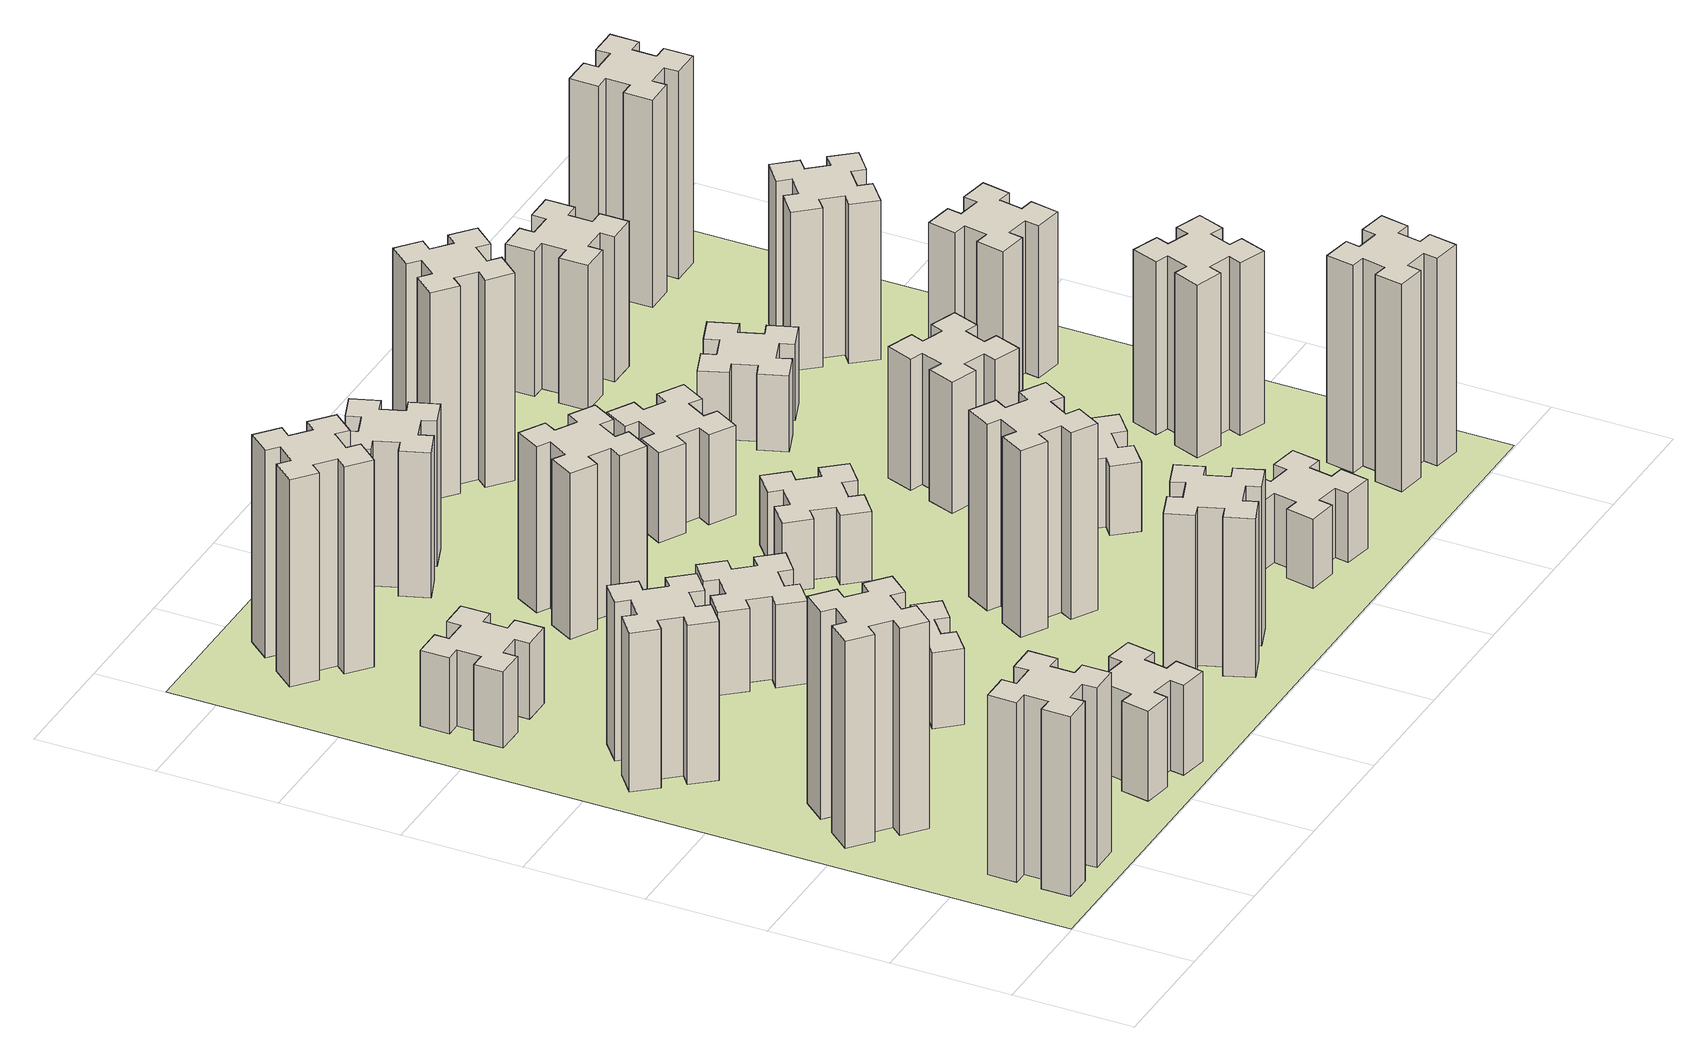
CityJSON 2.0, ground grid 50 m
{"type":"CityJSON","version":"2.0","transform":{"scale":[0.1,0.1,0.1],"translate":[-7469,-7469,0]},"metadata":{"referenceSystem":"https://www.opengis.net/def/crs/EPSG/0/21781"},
"CityObjects":{
"building1":{"type":"Building","attributes":{"class":"1000","function":"1000","usage":"1000","yearOfConstruction":2016,"roofType":"1000","measuredHeight":78,"storeysAboveGround":30,"storeysBelowGround":0},"geometry":[{"type":"Solid","lod":"1","boundaries":[[[[0,1,2,3,4,5,6,7,8,9,10,11,12,13,14,15,16,17,18,19]],[[17,16,20,21]],[[16,15,22,20]],[[15,14,23,22]],[[14,13,24,23]],[[13,12,25,24]],[[12,11,26,25]],[[11,10,27,26]],[[10,9,28,27]],[[9,8,29,28]],[[8,7,30,29]],[[7,6,31,30]],[[6,5,32,31]],[[5,4,33,32]],[[4,3,34,33]],[[3,2,35,34]],[[2,1,36,35]],[[1,0,37,36]],[[0,19,38,37]],[[19,18,39,38]],[[18,17,21,39]],[[24,25,26,27,28,29,30,31,32,33,34,35,36,37,38,39,21,20,22,23]]]]}]},
"building2":{"type":"Building","attributes":{"class":"1000","function":"1000","usage":"1000","yearOfConstruction":2016,"roofType":"1000","measuredHeight":90,"storeysAboveGround":30,"storeysBelowGround":0},"geometry":[{"type":"Solid","lod":"1","boundaries":[[[[40,41,42,43,44,45,46,47,48,49,50,51,52,53,54,55,56,57,58,59]],[[57,56,60,61]],[[56,55,62,60]],[[55,54,63,62]],[[54,53,64,63]],[[53,52,65,64]],[[52,51,66,65]],[[51,50,67,66]],[[50,49,68,67]],[[49,48,69,68]],[[48,47,70,69]],[[47,46,71,70]],[[46,45,72,71]],[[45,44,73,72]],[[44,43,74,73]],[[43,42,75,74]],[[42,41,76,75]],[[41,40,77,76]],[[40,59,78,77]],[[59,58,79,78]],[[58,57,61,79]],[[64,65,66,67,68,69,70,71,72,73,74,75,76,77,78,79,61,60,62,63]]]]}]},
"building3":{"type":"Building","attributes":{"class":"1000","function":"1000","usage":"1000","yearOfConstruction":2016,"roofType":"1000","measuredHeight":69,"storeysAboveGround":30,"storeysBelowGround":0},"geometry":[{"type":"Solid","lod":"1","boundaries":[[[[80,81,82,83,84,85,86,87,88,89,90,91,92,93,94,95,96,97,98,99]],[[97,96,100,101]],[[96,95,102,100]],[[95,94,103,102]],[[94,93,104,103]],[[93,92,105,104]],[[92,91,106,105]],[[91,90,107,106]],[[90,89,108,107]],[[89,88,109,108]],[[88,87,110,109]],[[87,86,111,110]],[[86,85,112,111]],[[85,84,113,112]],[[84,83,114,113]],[[83,82,115,114]],[[82,81,116,115]],[[81,80,117,116]],[[80,99,118,117]],[[99,98,119,118]],[[98,97,101,119]],[[104,105,106,107,108,109,110,111,112,113,114,115,116,117,118,119,101,100,102,103]]]]}]},
"building4":{"type":"Building","attributes":{"class":"1000","function":"1000","usage":"1000","yearOfConstruction":2016,"roofType":"1000","measuredHeight":33,"storeysAboveGround":30,"storeysBelowGround":0},"geometry":[{"type":"Solid","lod":"1","boundaries":[[[[120,121,122,123,124,125,126,127,128,129,130,131,132,133,134,135,136,137,138,139]],[[137,136,140,141]],[[136,135,142,140]],[[135,134,143,142]],[[134,133,144,143]],[[133,132,145,144]],[[132,131,146,145]],[[131,130,147,146]],[[130,129,148,147]],[[129,128,149,148]],[[128,127,150,149]],[[127,126,151,150]],[[126,125,152,151]],[[125,124,153,152]],[[124,123,154,153]],[[123,122,155,154]],[[122,121,156,155]],[[121,120,157,156]],[[120,139,158,157]],[[139,138,159,158]],[[138,137,141,159]],[[144,145,146,147,148,149,150,151,152,153,154,155,156,157,158,159,141,140,142,143]]]]}]},
"building5":{"type":"Building","attributes":{"class":"1000","function":"1000","usage":"1000","yearOfConstruction":2016,"roofType":"1000","measuredHeight":39,"storeysAboveGround":30,"storeysBelowGround":0},"geometry":[{"type":"Solid","lod":"1","boundaries":[[[[160,161,162,163,164,165,166,167,168,169,170,171,172,173,174,175,176,177,178,179]],[[177,176,180,181]],[[176,175,182,180]],[[175,174,183,182]],[[174,173,184,183]],[[173,172,185,184]],[[172,171,186,185]],[[171,170,187,186]],[[170,169,188,187]],[[169,168,189,188]],[[168,167,190,189]],[[167,166,191,190]],[[166,165,192,191]],[[165,164,193,192]],[[164,163,194,193]],[[163,162,195,194]],[[162,161,196,195]],[[161,160,197,196]],[[160,179,198,197]],[[179,178,199,198]],[[178,177,181,199]],[[184,185,186,187,188,189,190,191,192,193,194,195,196,197,198,199,181,180,182,183]]]]}]},
"building6":{"type":"Building","attributes":{"class":"1000","function":"1000","usage":"1000","yearOfConstruction":2016,"roofType":"1000","measuredHeight":90,"storeysAboveGround":30,"storeysBelowGround":0},"geometry":[{"type":"Solid","lod":"1","boundaries":[[[[200,201,202,203,204,205,206,207,208,209,210,211,212,213,214,215,216,217,218,219]],[[217,216,220,221]],[[216,215,222,220]],[[215,214,223,222]],[[214,213,224,223]],[[213,212,225,224]],[[212,211,226,225]],[[211,210,227,226]],[[210,209,228,227]],[[209,208,229,228]],[[208,207,230,229]],[[207,206,231,230]],[[206,205,232,231]],[[205,204,233,232]],[[204,203,234,233]],[[203,202,235,234]],[[202,201,236,235]],[[201,200,237,236]],[[200,219,238,237]],[[219,218,239,238]],[[218,217,221,239]],[[224,225,226,227,228,229,230,231,232,233,234,235,236,237,238,239,221,220,222,223]]]]}]},
"building7":{"type":"Building","attributes":{"class":"1000","function":"1000","usage":"1000","yearOfConstruction":2016,"roofType":"1000","measuredHeight":33,"storeysAboveGround":30,"storeysBelowGround":0},"geometry":[{"type":"Solid","lod":"1","boundaries":[[[[240,241,242,243,244,245,246,247,248,249,250,251,252,253,254,255,256,257,258,259]],[[257,256,260,261]],[[256,255,262,260]],[[255,254,263,262]],[[254,253,264,263]],[[253,252,265,264]],[[252,251,266,265]],[[251,250,267,266]],[[250,249,268,267]],[[249,248,269,268]],[[248,247,270,269]],[[247,246,271,270]],[[246,245,272,271]],[[245,244,273,272]],[[244,243,274,273]],[[243,242,275,274]],[[242,241,276,275]],[[241,240,277,276]],[[240,259,278,277]],[[259,258,279,278]],[[258,257,261,279]],[[264,265,266,267,268,269,270,271,272,273,274,275,276,277,278,279,261,260,262,263]]]]}]},
"building8":{"type":"Building","attributes":{"class":"1000","function":"1000","usage":"1000","yearOfConstruction":2016,"roofType":"1000","measuredHeight":36,"storeysAboveGround":30,"storeysBelowGround":0},"geometry":[{"type":"Solid","lod":"1","boundaries":[[[[280,281,282,283,284,285,286,287,288,289,290,291,292,293,294,295,296,297,298,299]],[[297,296,300,301]],[[296,295,302,300]],[[295,294,303,302]],[[294,293,304,303]],[[293,292,305,304]],[[292,291,306,305]],[[291,290,307,306]],[[290,289,308,307]],[[289,288,309,308]],[[288,287,310,309]],[[287,286,311,310]],[[286,285,312,311]],[[285,284,313,312]],[[284,283,314,313]],[[283,282,315,314]],[[282,281,316,315]],[[281,280,317,316]],[[280,299,318,317]],[[299,298,319,318]],[[298,297,301,319]],[[304,305,306,307,308,309,310,311,312,313,314,315,316,317,318,319,301,300,302,303]]]]}]},
"building9":{"type":"Building","attributes":{"class":"1000","function":"1000","usage":"1000","yearOfConstruction":2016,"roofType":"1000","measuredHeight":72,"storeysAboveGround":30,"storeysBelowGround":0},"geometry":[{"type":"Solid","lod":"1","boundaries":[[[[320,321,322,323,324,325,326,327,328,329,330,331,332,333,334,335,336,337,338,339]],[[337,336,340,341]],[[336,335,342,340]],[[335,334,343,342]],[[334,333,344,343]],[[333,332,345,344]],[[332,331,346,345]],[[331,330,347,346]],[[330,329,348,347]],[[329,328,349,348]],[[328,327,350,349]],[[327,326,351,350]],[[326,325,352,351]],[[325,324,353,352]],[[324,323,354,353]],[[323,322,355,354]],[[322,321,356,355]],[[321,320,357,356]],[[320,339,358,357]],[[339,338,359,358]],[[338,337,341,359]],[[344,345,346,347,348,349,350,351,352,353,354,355,356,357,358,359,341,340,342,343]]]]}]},
"building10":{"type":"Building","attributes":{"class":"1000","function":"1000","usage":"1000","yearOfConstruction":2016,"roofType":"1000","measuredHeight":69,"storeysAboveGround":30,"storeysBelowGround":0},"geometry":[{"type":"Solid","lod":"1","boundaries":[[[[360,361,362,363,364,365,366,367,368,369,370,371,372,373,374,375,376,377,378,379]],[[377,376,380,381]],[[376,375,382,380]],[[375,374,383,382]],[[374,373,384,383]],[[373,372,385,384]],[[372,371,386,385]],[[371,370,387,386]],[[370,369,388,387]],[[369,368,389,388]],[[368,367,390,389]],[[367,366,391,390]],[[366,365,392,391]],[[365,364,393,392]],[[364,363,394,393]],[[363,362,395,394]],[[362,361,396,395]],[[361,360,397,396]],[[360,379,398,397]],[[379,378,399,398]],[[378,377,381,399]],[[384,385,386,387,388,389,390,391,392,393,394,395,396,397,398,399,381,380,382,383]]]]}]},
"building11":{"type":"Building","attributes":{"class":"1000","function":"1000","usage":"1000","yearOfConstruction":2016,"roofType":"1000","measuredHeight":63,"storeysAboveGround":30,"storeysBelowGround":0},"geometry":[{"type":"Solid","lod":"1","boundaries":[[[[400,401,402,403,404,405,406,407,408,409,410,411,412,413,414,415,416,417,418,419]],[[417,416,420,421]],[[416,415,422,420]],[[415,414,423,422]],[[414,413,424,423]],[[413,412,425,424]],[[412,411,426,425]],[[411,410,427,426]],[[410,409,428,427]],[[409,408,429,428]],[[408,407,430,429]],[[407,406,431,430]],[[406,405,432,431]],[[405,404,433,432]],[[404,403,434,433]],[[403,402,435,434]],[[402,401,436,435]],[[401,400,437,436]],[[400,419,438,437]],[[419,418,439,438]],[[418,417,421,439]],[[424,425,426,427,428,429,430,431,432,433,434,435,436,437,438,439,421,420,422,423]]]]}]},
"building12":{"type":"Building","attributes":{"class":"1000","function":"1000","usage":"1000","yearOfConstruction":2016,"roofType":"1000","measuredHeight":81,"storeysAboveGround":30,"storeysBelowGround":0},"geometry":[{"type":"Solid","lod":"1","boundaries":[[[[440,441,442,443,444,445,446,447,448,449,450,451,452,453,454,455,456,457,458,459]],[[457,456,460,461]],[[456,455,462,460]],[[455,454,463,462]],[[454,453,464,463]],[[453,452,465,464]],[[452,451,466,465]],[[451,450,467,466]],[[450,449,468,467]],[[449,448,469,468]],[[448,447,470,469]],[[447,446,471,470]],[[446,445,472,471]],[[445,444,473,472]],[[444,443,474,473]],[[443,442,475,474]],[[442,441,476,475]],[[441,440,477,476]],[[440,459,478,477]],[[459,458,479,478]],[[458,457,461,479]],[[464,465,466,467,468,469,470,471,472,473,474,475,476,477,478,479,461,460,462,463]]]]}]},
"building13":{"type":"Building","attributes":{"class":"1000","function":"1000","usage":"1000","yearOfConstruction":2016,"roofType":"1000","measuredHeight":30,"storeysAboveGround":30,"storeysBelowGround":0},"geometry":[{"type":"Solid","lod":"1","boundaries":[[[[480,481,482,483,484,485,486,487,488,489,490,491,492,493,494,495,496,497,498,499]],[[497,496,500,501]],[[496,495,502,500]],[[495,494,503,502]],[[494,493,504,503]],[[493,492,505,504]],[[492,491,506,505]],[[491,490,507,506]],[[490,489,508,507]],[[489,488,509,508]],[[488,487,510,509]],[[487,486,511,510]],[[486,485,512,511]],[[485,484,513,512]],[[484,483,514,513]],[[483,482,515,514]],[[482,481,516,515]],[[481,480,517,516]],[[480,499,518,517]],[[499,498,519,518]],[[498,497,501,519]],[[504,505,506,507,508,509,510,511,512,513,514,515,516,517,518,519,501,500,502,503]]]]}]},
"building14":{"type":"Building","attributes":{"class":"1000","function":"1000","usage":"1000","yearOfConstruction":2016,"roofType":"1000","measuredHeight":39,"storeysAboveGround":30,"storeysBelowGround":0},"geometry":[{"type":"Solid","lod":"1","boundaries":[[[[520,521,522,523,524,525,526,527,528,529,530,531,532,533,534,535,536,537,538,539]],[[537,536,540,541]],[[536,535,542,540]],[[535,534,543,542]],[[534,533,544,543]],[[533,532,545,544]],[[532,531,546,545]],[[531,530,547,546]],[[530,529,548,547]],[[529,528,549,548]],[[528,527,550,549]],[[527,526,551,550]],[[526,525,552,551]],[[525,524,553,552]],[[524,523,554,553]],[[523,522,555,554]],[[522,521,556,555]],[[521,520,557,556]],[[520,539,558,557]],[[539,538,559,558]],[[538,537,541,559]],[[544,545,546,547,548,549,550,551,552,553,554,555,556,557,558,559,541,540,542,543]]]]}]},
"building15":{"type":"Building","attributes":{"class":"1000","function":"1000","usage":"1000","yearOfConstruction":2016,"roofType":"1000","measuredHeight":30,"storeysAboveGround":30,"storeysBelowGround":0},"geometry":[{"type":"Solid","lod":"1","boundaries":[[[[560,561,562,563,564,565,566,567,568,569,570,571,572,573,574,575,576,577,578,579]],[[577,576,580,581]],[[576,575,582,580]],[[575,574,583,582]],[[574,573,584,583]],[[573,572,585,584]],[[572,571,586,585]],[[571,570,587,586]],[[570,569,588,587]],[[569,568,589,588]],[[568,567,590,589]],[[567,566,591,590]],[[566,565,592,591]],[[565,564,593,592]],[[564,563,594,593]],[[563,562,595,594]],[[562,561,596,595]],[[561,560,597,596]],[[560,579,598,597]],[[579,578,599,598]],[[578,577,581,599]],[[584,585,586,587,588,589,590,591,592,593,594,595,596,597,598,599,581,580,582,583]]]]}]},
"building16":{"type":"Building","attributes":{"class":"1000","function":"1000","usage":"1000","yearOfConstruction":2016,"roofType":"1000","measuredHeight":90,"storeysAboveGround":30,"storeysBelowGround":0},"geometry":[{"type":"Solid","lod":"1","boundaries":[[[[600,601,602,603,604,605,606,607,608,609,610,611,612,613,614,615,616,617,618,619]],[[617,616,620,621]],[[616,615,622,620]],[[615,614,623,622]],[[614,613,624,623]],[[613,612,625,624]],[[612,611,626,625]],[[611,610,627,626]],[[610,609,628,627]],[[609,608,629,628]],[[608,607,630,629]],[[607,606,631,630]],[[606,605,632,631]],[[605,604,633,632]],[[604,603,634,633]],[[603,602,635,634]],[[602,601,636,635]],[[601,600,637,636]],[[600,619,638,637]],[[619,618,639,638]],[[618,617,621,639]],[[624,625,626,627,628,629,630,631,632,633,634,635,636,637,638,639,621,620,622,623]]]]}]},
"building17":{"type":"Building","attributes":{"class":"1000","function":"1000","usage":"1000","yearOfConstruction":2016,"roofType":"1000","measuredHeight":30,"storeysAboveGround":30,"storeysBelowGround":0},"geometry":[{"type":"Solid","lod":"1","boundaries":[[[[640,641,642,643,644,645,646,647,648,649,650,651,652,653,654,655,656,657,658,659]],[[657,656,660,661]],[[656,655,662,660]],[[655,654,663,662]],[[654,653,664,663]],[[653,652,665,664]],[[652,651,666,665]],[[651,650,667,666]],[[650,649,668,667]],[[649,648,669,668]],[[648,647,670,669]],[[647,646,671,670]],[[646,645,672,671]],[[645,644,673,672]],[[644,643,674,673]],[[643,642,675,674]],[[642,641,676,675]],[[641,640,677,676]],[[640,659,678,677]],[[659,658,679,678]],[[658,657,661,679]],[[664,665,666,667,668,669,670,671,672,673,674,675,676,677,678,679,661,660,662,663]]]]}]},
"building18":{"type":"Building","attributes":{"class":"1000","function":"1000","usage":"1000","yearOfConstruction":2016,"roofType":"1000","measuredHeight":57,"storeysAboveGround":30,"storeysBelowGround":0},"geometry":[{"type":"Solid","lod":"1","boundaries":[[[[680,681,682,683,684,685,686,687,688,689,690,691,692,693,694,695,696,697,698,699]],[[697,696,700,701]],[[696,695,702,700]],[[695,694,703,702]],[[694,693,704,703]],[[693,692,705,704]],[[692,691,706,705]],[[691,690,707,706]],[[690,689,708,707]],[[689,688,709,708]],[[688,687,710,709]],[[687,686,711,710]],[[686,685,712,711]],[[685,684,713,712]],[[684,683,714,713]],[[683,682,715,714]],[[682,681,716,715]],[[681,680,717,716]],[[680,699,718,717]],[[699,698,719,718]],[[698,697,701,719]],[[704,705,706,707,708,709,710,711,712,713,714,715,716,717,718,719,701,700,702,703]]]]}]},
"building19":{"type":"Building","attributes":{"class":"1000","function":"1000","usage":"1000","yearOfConstruction":2016,"roofType":"1000","measuredHeight":33,"storeysAboveGround":30,"storeysBelowGround":0},"geometry":[{"type":"Solid","lod":"1","boundaries":[[[[720,721,722,723,724,725,726,727,728,729,730,731,732,733,734,735,736,737,738,739]],[[737,736,740,741]],[[736,735,742,740]],[[735,734,743,742]],[[734,733,744,743]],[[733,732,745,744]],[[732,731,746,745]],[[731,730,747,746]],[[730,729,748,747]],[[729,728,749,748]],[[728,727,750,749]],[[727,726,751,750]],[[726,725,752,751]],[[725,724,753,752]],[[724,723,754,753]],[[723,722,755,754]],[[722,721,756,755]],[[721,720,757,756]],[[720,739,758,757]],[[739,738,759,758]],[[738,737,741,759]],[[744,745,746,747,748,749,750,751,752,753,754,755,756,757,758,759,741,740,742,743]]]]}]},
"building20":{"type":"Building","attributes":{"class":"1000","function":"1000","usage":"1000","yearOfConstruction":2016,"roofType":"1000","measuredHeight":90,"storeysAboveGround":30,"storeysBelowGround":0},"geometry":[{"type":"Solid","lod":"1","boundaries":[[[[760,761,762,763,764,765,766,767,768,769,770,771,772,773,774,775,776,777,778,779]],[[777,776,780,781]],[[776,775,782,780]],[[775,774,783,782]],[[774,773,784,783]],[[773,772,785,784]],[[772,771,786,785]],[[771,770,787,786]],[[770,769,788,787]],[[769,768,789,788]],[[768,767,790,789]],[[767,766,791,790]],[[766,765,792,791]],[[765,764,793,792]],[[764,763,794,793]],[[763,762,795,794]],[[762,761,796,795]],[[761,760,797,796]],[[760,779,798,797]],[[779,778,799,798]],[[778,777,781,799]],[[784,785,786,787,788,789,790,791,792,793,794,795,796,797,798,799,781,780,782,783]]]]}]},
"building21":{"type":"Building","attributes":{"class":"1000","function":"1000","usage":"1000","yearOfConstruction":2016,"roofType":"1000","measuredHeight":63,"storeysAboveGround":30,"storeysBelowGround":0},"geometry":[{"type":"Solid","lod":"1","boundaries":[[[[800,801,802,803,804,805,806,807,808,809,810,811,812,813,814,815,816,817,818,819]],[[817,816,820,821]],[[816,815,822,820]],[[815,814,823,822]],[[814,813,824,823]],[[813,812,825,824]],[[812,811,826,825]],[[811,810,827,826]],[[810,809,828,827]],[[809,808,829,828]],[[808,807,830,829]],[[807,806,831,830]],[[806,805,832,831]],[[805,804,833,832]],[[804,803,834,833]],[[803,802,835,834]],[[802,801,836,835]],[[801,800,837,836]],[[800,819,838,837]],[[819,818,839,838]],[[818,817,821,839]],[[824,825,826,827,828,829,830,831,832,833,834,835,836,837,838,839,821,820,822,823]]]]}]},
"building22":{"type":"Building","attributes":{"class":"1000","function":"1000","usage":"1000","yearOfConstruction":2016,"roofType":"1000","measuredHeight":75,"storeysAboveGround":30,"storeysBelowGround":0},"geometry":[{"type":"Solid","lod":"1","boundaries":[[[[840,841,842,843,844,845,846,847,848,849,850,851,852,853,854,855,856,857,858,859]],[[857,856,860,861]],[[856,855,862,860]],[[855,854,863,862]],[[854,853,864,863]],[[853,852,865,864]],[[852,851,866,865]],[[851,850,867,866]],[[850,849,868,867]],[[849,848,869,868]],[[848,847,870,869]],[[847,846,871,870]],[[846,845,872,871]],[[845,844,873,872]],[[844,843,874,873]],[[843,842,875,874]],[[842,841,876,875]],[[841,840,877,876]],[[840,859,878,877]],[[859,858,879,878]],[[858,857,861,879]],[[864,865,866,867,868,869,870,871,872,873,874,875,876,877,878,879,861,860,862,863]]]]}]},
"building23":{"type":"Building","attributes":{"class":"1000","function":"1000","usage":"1000","yearOfConstruction":2016,"roofType":"1000","measuredHeight":66,"storeysAboveGround":30,"storeysBelowGround":0},"geometry":[{"type":"Solid","lod":"1","boundaries":[[[[880,881,882,883,884,885,886,887,888,889,890,891,892,893,894,895,896,897,898,899]],[[897,896,900,901]],[[896,895,902,900]],[[895,894,903,902]],[[894,893,904,903]],[[893,892,905,904]],[[892,891,906,905]],[[891,890,907,906]],[[890,889,908,907]],[[889,888,909,908]],[[888,887,910,909]],[[887,886,911,910]],[[886,885,912,911]],[[885,884,913,912]],[[884,883,914,913]],[[883,882,915,914]],[[882,881,916,915]],[[881,880,917,916]],[[880,899,918,917]],[[899,898,919,918]],[[898,897,901,919]],[[904,905,906,907,908,909,910,911,912,913,914,915,916,917,918,919,901,900,902,903]]]]}]},
"building24":{"type":"Building","attributes":{"class":"1000","function":"1000","usage":"1000","yearOfConstruction":2016,"roofType":"1000","measuredHeight":69,"storeysAboveGround":30,"storeysBelowGround":0},"geometry":[{"type":"Solid","lod":"1","boundaries":[[[[920,921,922,923,924,925,926,927,928,929,930,931,932,933,934,935,936,937,938,939]],[[937,936,940,941]],[[936,935,942,940]],[[935,934,943,942]],[[934,933,944,943]],[[933,932,945,944]],[[932,931,946,945]],[[931,930,947,946]],[[930,929,948,947]],[[929,928,949,948]],[[928,927,950,949]],[[927,926,951,950]],[[926,925,952,951]],[[925,924,953,952]],[[924,923,954,953]],[[923,922,955,954]],[[922,921,956,955]],[[921,920,957,956]],[[920,939,958,957]],[[939,938,959,958]],[[938,937,941,959]],[[944,945,946,947,948,949,950,951,952,953,954,955,956,957,958,959,941,940,942,943]]]]}]},
"building25":{"type":"Building","attributes":{"class":"1000","function":"1000","usage":"1000","yearOfConstruction":2016,"roofType":"1000","measuredHeight":90,"storeysAboveGround":30,"storeysBelowGround":0},"geometry":[{"type":"Solid","lod":"1","boundaries":[[[[960,961,962,963,964,965,966,967,968,969,970,971,972,973,974,975,976,977,978,979]],[[977,976,980,981]],[[976,975,982,980]],[[975,974,983,982]],[[974,973,984,983]],[[973,972,985,984]],[[972,971,986,985]],[[971,970,987,986]],[[970,969,988,987]],[[969,968,989,988]],[[968,967,990,989]],[[967,966,991,990]],[[966,965,992,991]],[[965,964,993,992]],[[964,963,994,993]],[[963,962,995,994]],[[962,961,996,995]],[[961,960,997,996]],[[960,979,998,997]],[[979,978,999,998]],[[978,977,981,999]],[[984,985,986,987,988,989,990,991,992,993,994,995,996,997,998,999,981,980,982,983]]]]}]},
"landuse1":{"type":"LandUse","attributes":{"name":"plot1","function":"1010"},"geometry":[{"type":"MultiSurface","lod":"1","boundaries":[[[1000,1001,1002,1003]]]}]}
},
"vertices":[
[265,325,0],[265,225,0],[205,225,0],[205,105,0],[325,105,0],[325,165,0],[425,165,0],[425,105,0],[545,105,0],[545,225,0],[485,225,0],[485,325,0],[545,325,0],[545,445,0],[425,445,0],[425,385,0],[325,385,0],[325,445,0],[205,445,0],[205,325,0],[325,385,780],[325,445,780],[425,385,780],[425,445,780],[545,445,780],[545,325,780],[485,325,780],[485,225,780],[545,225,780],[545,105,780],[425,105,780],[425,165,780],[325,165,780],[325,105,780],[205,105,780],[205,225,780],[265,225,780],[265,325,780],[205,325,780],[205,445,780],
[484,1067,0],[408,1132,0],[446,1178,0],[354,1255,0],[277,1163,0],[323,1124,0],[259,1048,0],[213,1086,0],[136,994,0],[228,917,0],[266,963,0],[343,899,0],[304,853,0],[396,776,0],[473,868,0],[427,906,0],[492,983,0],[538,944,0],[615,1036,0],[523,1113,0],[492,983,900],[538,944,900],[427,906,900],[473,868,900],[396,776,900],[304,853,900],[343,899,900],[266,963,900],[228,917,900],[136,994,900],[213,1086,900],[259,1048,900],[323,1124,900],[277,1163,900],[354,1255,900],[446,1178,900],[408,1132,900],[484,1067,900],[523,1113,900],[615,1036,900],
[492,1888,0],[427,1964,0],[473,2003,0],[396,2095,0],[304,2018,0],[343,1972,0],[266,1907,0],[228,1953,0],[136,1876,0],[213,1784,0],[259,1823,0],[323,1746,0],[277,1708,0],[354,1616,0],[446,1693,0],[408,1739,0],[484,1803,0],[523,1757,0],[615,1834,0],[538,1926,0],[484,1803,690],[523,1757,690],[408,1739,690],[446,1693,690],[354,1616,690],[277,1708,690],[323,1746,690],[259,1823,690],[213,1784,690],[136,1876,690],[228,1953,690],[266,1907,690],[343,1972,690],[304,2018,690],[396,2095,690],[473,2003,690],[427,1964,690],[492,1888,690],[538,1926,690],[615,1834,690],
[485,2545,0],[485,2645,0],[545,2645,0],[545,2765,0],[425,2765,0],[425,2705,0],[325,2705,0],[325,2765,0],[205,2765,0],[205,2645,0],[265,2645,0],[265,2545,0],[205,2545,0],[205,2425,0],[325,2425,0],[325,2485,0],[425,2485,0],[425,2425,0],[545,2425,0],[545,2545,0],[425,2485,330],[425,2425,330],[325,2485,330],[325,2425,330],[205,2425,330],[205,2545,330],[265,2545,330],[265,2645,330],[205,2645,330],[205,2765,330],[325,2765,330],[325,2705,330],[425,2705,330],[425,2765,330],[545,2765,330],[545,2645,330],[485,2645,330],[485,2545,330],[545,2545,330],[545,2425,330],
[1016,344,0],[998,245,0],[939,256,0],[918,137,0],[1037,117,0],[1047,176,0],[1145,158,0],[1135,99,0],[1253,78,0],[1274,197,0],[1215,207,0],[1232,305,0],[1291,295,0],[1312,413,0],[1194,434,0],[1184,375,0],[1085,392,0],[1096,451,0],[977,472,0],[957,354,0],[1085,392,390],[1096,451,390],[1184,375,390],[1194,434,390],[1312,413,390],[1291,295,390],[1232,305,390],[1215,207,390],[1274,197,390],[1253,78,390],[1135,99,390],[1145,158,390],[1047,176,390],[1037,117,390],[918,137,390],[939,256,390],[998,245,390],[1016,344,390],[957,354,390],[977,472,390],
[584,3387,0],[508,3452,0],[546,3498,0],[454,3575,0],[377,3483,0],[423,3444,0],[359,3368,0],[313,3406,0],[236,3314,0],[328,3237,0],[366,3283,0],[443,3219,0],[404,3173,0],[496,3096,0],[573,3188,0],[527,3226,0],[592,3303,0],[638,3264,0],[715,3356,0],[623,3433,0],[592,3303,900],[638,3264,900],[527,3226,900],[573,3188,900],[496,3096,900],[404,3173,900],[443,3219,900],[366,3283,900],[328,3237,900],[236,3314,900],[313,3406,900],[359,3368,900],[423,3444,900],[377,3483,900],[454,3575,900],[546,3498,900],[508,3452,900],[584,3387,900],[623,3433,900],[715,3356,900],
[1083,1332,0],[1006,1267,0],[968,1313,0],[876,1236,0],[953,1144,0],[999,1183,0],[1063,1106,0],[1017,1068,0],[1094,976,0],[1186,1053,0],[1148,1099,0],[1224,1163,0],[1263,1117,0],[1355,1194,0],[1278,1286,0],[1232,1248,0],[1167,1324,0],[1213,1363,0],[1136,1455,0],[1044,1378,0],[1167,1324,330],[1213,1363,330],[1232,1248,330],[1278,1286,330],[1355,1194,330],[1263,1117,330],[1224,1163,330],[1148,1099,330],[1186,1053,330],[1094,976,330],[1017,1068,330],[1063,1106,330],[999,1183,330],[953,1144,330],[876,1236,330],[968,1313,330],[1006,1267,330],[1083,1332,330],[1044,1378,330],[1136,1455,330],
[1083,1972,0],[1006,1907,0],[968,1953,0],[876,1876,0],[953,1784,0],[999,1823,0],[1063,1746,0],[1017,1708,0],[1094,1616,0],[1186,1693,0],[1148,1739,0],[1224,1803,0],[1263,1757,0],[1355,1834,0],[1278,1926,0],[1232,1888,0],[1167,1964,0],[1213,2003,0],[1136,2095,0],[1044,2018,0],[1167,1964,360],[1213,2003,360],[1232,1888,360],[1278,1926,360],[1355,1834,360],[1263,1757,360],[1224,1803,360],[1148,1739,360],[1186,1693,360],[1094,1616,360],[1017,1708,360],[1063,1746,360],[999,1823,360],[953,1784,360],[876,1876,360],[968,1953,360],[1006,1907,360],[1083,1972,360],[1044,2018,360],[1136,2095,360],
[1314,2666,0],[1227,2716,0],[1257,2768,0],[1153,2828,0],[1093,2724,0],[1145,2694,0],[1095,2607,0],[1043,2637,0],[983,2533,0],[1087,2473,0],[1117,2525,0],[1204,2475,0],[1174,2423,0],[1278,2363,0],[1338,2467,0],[1286,2497,0],[1336,2584,0],[1388,2554,0],[1448,2658,0],[1344,2718,0],[1336,2584,720],[1388,2554,720],[1286,2497,720],[1338,2467,720],[1278,2363,720],[1174,2423,720],[1204,2475,720],[1117,2525,720],[1087,2473,720],[983,2533,720],[1043,2637,720],[1095,2607,720],[1145,2694,720],[1093,2724,720],[1153,2828,720],[1257,2768,720],[1227,2716,720],[1314,2666,720],[1344,2718,720],[1448,2658,720],
[1835,385,0],[1869,291,0],[1813,270,0],[1854,157,0],[1967,199,0],[1946,255,0],[2040,289,0],[2060,233,0],[2173,274,0],[2132,387,0],[2076,366,0],[2042,460,0],[2098,480,0],[2057,593,0],[1944,552,0],[1965,496,0],[1871,462,0],[1850,518,0],[1737,477,0],[1779,364,0],[1871,462,690],[1850,518,690],[1965,496,690],[1944,552,690],[2057,593,690],[2098,480,690],[2042,460,690],[2076,366,690],[2132,387,690],[2173,274,690],[2060,233,690],[2040,289,690],[1946,255,690],[1967,199,690],[1854,157,690],[1813,270,690],[1869,291,690],[1835,385,690],[1779,364,690],[1737,477,690],
[1125,3456,0],[1031,3422,0],[1010,3478,0],[897,3437,0],[939,3324,0],[995,3345,0],[1029,3251,0],[973,3230,0],[1014,3117,0],[1127,3159,0],[1106,3215,0],[1200,3249,0],[1220,3193,0],[1333,3234,0],[1292,3347,0],[1236,3326,0],[1202,3420,0],[1258,3440,0],[1217,3553,0],[1104,3512,0],[1202,3420,630],[1258,3440,630],[1236,3326,630],[1292,3347,630],[1333,3234,630],[1220,3193,630],[1200,3249,630],[1106,3215,630],[1127,3159,630],[1014,3117,630],[973,3230,630],[1029,3251,630],[995,3345,630],[939,3324,630],[897,3437,630],[1010,3478,630],[1031,3422,630],[1125,3456,630],[1104,3512,630],[1217,3553,630],
[2026,1017,0],[2076,1104,0],[2128,1074,0],[2188,1178,0],[2084,1238,0],[2054,1186,0],[1967,1236,0],[1997,1288,0],[1893,1348,0],[1833,1244,0],[1885,1214,0],[1835,1127,0],[1783,1157,0],[1723,1053,0],[1827,993,0],[1857,1045,0],[1944,995,0],[1914,943,0],[2018,883,0],[2078,987,0],[1944,995,810],[1914,943,810],[1857,1045,810],[1827,993,810],[1723,1053,810],[1783,1157,810],[1835,1127,810],[1885,1214,810],[1833,1244,810],[1893,1348,810],[1997,1288,810],[1967,1236,810],[2054,1186,810],[2084,1238,810],[2188,1178,810],[2128,1074,810],[2076,1104,810],[2026,1017,810],[2078,987,810],[2018,883,810],
[1972,1988,0],[1907,2064,0],[1953,2103,0],[1876,2195,0],[1784,2118,0],[1823,2072,0],[1746,2007,0],[1708,2053,0],[1616,1976,0],[1693,1884,0],[1739,1923,0],[1803,1846,0],[1757,1808,0],[1834,1716,0],[1926,1793,0],[1888,1839,0],[1964,1903,0],[2003,1857,0],[2095,1934,0],[2018,2026,0],[1964,1903,300],[2003,1857,300],[1888,1839,300],[1926,1793,300],[1834,1716,300],[1757,1808,300],[1803,1846,300],[1739,1923,300],[1693,1884,300],[1616,1976,300],[1708,2053,300],[1746,2007,300],[1823,2072,300],[1784,2118,300],[1876,2195,300],[1953,2103,300],[1907,2064,300],[1972,1988,300],[2018,2026,300],[2095,1934,300],
[2026,2497,0],[2076,2584,0],[2128,2554,0],[2188,2658,0],[2084,2718,0],[2054,2666,0],[1967,2716,0],[1997,2768,0],[1893,2828,0],[1833,2724,0],[1885,2694,0],[1835,2607,0],[1783,2637,0],[1723,2533,0],[1827,2473,0],[1857,2525,0],[1944,2475,0],[1914,2423,0],[2018,2363,0],[2078,2467,0],[1944,2475,390],[1914,2423,390],[1857,2525,390],[1827,2473,390],[1723,2533,390],[1783,2637,390],[1835,2607,390],[1885,2694,390],[1833,2724,390],[1893,2828,390],[1997,2768,390],[1967,2716,390],[2054,2666,390],[2084,2718,390],[2188,2658,390],[2128,2554,390],[2076,2584,390],[2026,2497,390],[2078,2467,390],[2018,2363,390],
[2596,444,0],[2578,345,0],[2519,356,0],[2498,237,0],[2617,217,0],[2627,276,0],[2725,258,0],[2715,199,0],[2833,178,0],[2854,297,0],[2795,307,0],[2812,405,0],[2871,395,0],[2892,513,0],[2774,534,0],[2764,475,0],[2665,492,0],[2676,551,0],[2557,572,0],[2537,454,0],[2665,492,300],[2676,551,300],[2764,475,300],[2774,534,300],[2892,513,300],[2871,395,300],[2812,405,300],[2795,307,300],[2854,297,300],[2833,178,300],[2715,199,300],[2725,258,300],[2627,276,300],[2617,217,300],[2498,237,300],[2519,356,300],[2578,345,300],[2596,444,300],[2537,454,300],[2557,572,300],
[1746,3383,0],[1823,3319,0],[1784,3273,0],[1876,3196,0],[1953,3288,0],[1907,3326,0],[1972,3403,0],[2018,3364,0],[2095,3456,0],[2003,3533,0],[1964,3487,0],[1888,3552,0],[1926,3598,0],[1834,3675,0],[1757,3583,0],[1803,3544,0],[1739,3468,0],[1693,3506,0],[1616,3414,0],[1708,3337,0],[1739,3468,900],[1693,3506,900],[1803,3544,900],[1757,3583,900],[1834,3675,900],[1926,3598,900],[1888,3552,900],[1964,3487,900],[2003,3533,900],[2095,3456,900],[2018,3364,900],[1972,3403,900],[1907,3326,900],[1953,3288,900],[1876,3196,900],[1784,3273,900],[1823,3319,900],[1746,3383,900],[1708,3337,900],[1616,3414,900],
[2628,1099,0],[2704,1163,0],[2743,1117,0],[2835,1194,0],[2758,1286,0],[2712,1248,0],[2647,1324,0],[2693,1363,0],[2616,1455,0],[2524,1378,0],[2563,1332,0],[2486,1267,0],[2448,1313,0],[2356,1236,0],[2433,1144,0],[2479,1183,0],[2543,1106,0],[2497,1068,0],[2574,976,0],[2666,1053,0],[2543,1106,300],[2497,1068,300],[2479,1183,300],[2433,1144,300],[2356,1236,300],[2448,1313,300],[2486,1267,300],[2563,1332,300],[2524,1378,300],[2616,1455,300],[2693,1363,300],[2647,1324,300],[2712,1248,300],[2758,1286,300],[2835,1194,300],[2743,1117,300],[2704,1163,300],[2628,1099,300],[2666,1053,300],[2574,976,300],
[2682,1671,0],[2716,1765,0],[2772,1744,0],[2813,1857,0],[2700,1898,0],[2680,1842,0],[2586,1876,0],[2607,1932,0],[2494,1973,0],[2453,1860,0],[2509,1840,0],[2475,1746,0],[2419,1767,0],[2377,1654,0],[2490,1613,0],[2511,1669,0],[2605,1635,0],[2584,1579,0],[2697,1537,0],[2738,1650,0],[2605,1635,570],[2584,1579,570],[2511,1669,570],[2490,1613,570],[2377,1654,570],[2419,1767,570],[2475,1746,570],[2509,1840,570],[2453,1860,570],[2494,1973,570],[2607,1932,570],[2586,1876,570],[2680,1842,570],[2700,1898,570],[2813,1857,570],[2772,1744,570],[2716,1765,570],[2682,1671,570],[2738,1650,570],[2697,1537,570],
[2586,2475,0],[2680,2509,0],[2700,2453,0],[2813,2494,0],[2772,2607,0],[2716,2586,0],[2682,2680,0],[2738,2700,0],[2697,2813,0],[2584,2772,0],[2605,2716,0],[2511,2682,0],[2490,2738,0],[2377,2697,0],[2419,2584,0],[2475,2605,0],[2509,2511,0],[2453,2490,0],[2494,2377,0],[2607,2419,0],[2509,2511,330],[2453,2490,330],[2475,2605,330],[2419,2584,330],[2377,2697,330],[2490,2738,330],[2511,2682,330],[2605,2716,330],[2584,2772,330],[2697,2813,330],[2738,2700,330],[2682,2680,330],[2716,2586,330],[2772,2607,330],[2813,2494,330],[2700,2453,330],[2680,2509,330],[2586,2475,330],[2607,2419,330],[2494,2377,330],
[3504,475,0],[3405,492,0],[3416,551,0],[3297,572,0],[3277,454,0],[3336,444,0],[3318,345,0],[3259,356,0],[3238,237,0],[3357,217,0],[3367,276,0],[3465,258,0],[3455,199,0],[3573,178,0],[3594,297,0],[3535,307,0],[3552,405,0],[3611,395,0],[3632,513,0],[3514,534,0],[3552,405,900],[3611,395,900],[3535,307,900],[3594,297,900],[3573,178,900],[3455,199,900],[3465,258,900],[3367,276,900],[3357,217,900],[3238,237,900],[3259,356,900],[3318,345,900],[3336,444,900],[3277,454,900],[3297,572,900],[3416,551,900],[3405,492,900],[3504,475,900],[3514,534,900],[3632,513,900],
[2645,3445,0],[2545,3445,0],[2545,3505,0],[2425,3505,0],[2425,3385,0],[2485,3385,0],[2485,3285,0],[2425,3285,0],[2425,3165,0],[2545,3165,0],[2545,3225,0],[2645,3225,0],[2645,3165,0],[2765,3165,0],[2765,3285,0],[2705,3285,0],[2705,3385,0],[2765,3385,0],[2765,3505,0],[2645,3505,0],[2705,3385,630],[2765,3385,630],[2705,3285,630],[2765,3285,630],[2765,3165,630],[2645,3165,630],[2645,3225,630],[2545,3225,630],[2545,3165,630],[2425,3165,630],[2425,3285,630],[2485,3285,630],[2485,3385,630],[2425,3385,630],[2425,3505,630],[2545,3505,630],[2545,3445,630],[2645,3445,630],[2645,3505,630],[2765,3505,630],
[3251,1029,0],[3345,995,0],[3324,939,0],[3437,897,0],[3478,1010,0],[3422,1031,0],[3456,1125,0],[3512,1104,0],[3553,1217,0],[3440,1258,0],[3420,1202,0],[3326,1236,0],[3347,1292,0],[3234,1333,0],[3193,1220,0],[3249,1200,0],[3215,1106,0],[3159,1127,0],[3117,1014,0],[3230,973,0],[3215,1106,750],[3159,1127,750],[3249,1200,750],[3193,1220,750],[3234,1333,750],[3347,1292,750],[3326,1236,750],[3420,1202,750],[3440,1258,750],[3553,1217,750],[3512,1104,750],[3456,1125,750],[3422,1031,750],[3478,1010,750],[3437,897,750],[3324,939,750],[3345,995,750],[3251,1029,750],[3230,973,750],[3117,1014,750],
[3267,1856,0],[3365,1838,0],[3355,1779,0],[3473,1758,0],[3494,1877,0],[3435,1887,0],[3452,1985,0],[3511,1975,0],[3532,2093,0],[3414,2114,0],[3404,2055,0],[3305,2072,0],[3316,2131,0],[3197,2152,0],[3177,2034,0],[3236,2024,0],[3218,1925,0],[3159,1936,0],[3138,1817,0],[3257,1797,0],[3218,1925,660],[3159,1936,660],[3236,2024,660],[3177,2034,660],[3197,2152,660],[3316,2131,660],[3305,2072,660],[3404,2055,660],[3414,2114,660],[3532,2093,660],[3511,1975,660],[3452,1985,660],[3435,1887,660],[3494,1877,660],[3473,1758,660],[3355,1779,660],[3365,1838,660],[3267,1856,660],[3257,1797,660],[3138,1817,660],
[3119,2563,0],[3183,2486,0],[3137,2448,0],[3214,2356,0],[3306,2433,0],[3268,2479,0],[3344,2543,0],[3383,2497,0],[3475,2574,0],[3398,2666,0],[3352,2628,0],[3287,2704,0],[3333,2743,0],[3256,2835,0],[3164,2758,0],[3203,2712,0],[3126,2647,0],[3088,2693,0],[2996,2616,0],[3073,2524,0],[3126,2647,690],[3088,2693,690],[3203,2712,690],[3164,2758,690],[3256,2835,690],[3333,2743,690],[3287,2704,690],[3352,2628,690],[3398,2666,690],[3475,2574,690],[3383,2497,690],[3344,2543,690],[3268,2479,690],[3306,2433,690],[3214,2356,690],[3137,2448,690],[3183,2486,690],[3119,2563,690],[3073,2524,690],[2996,2616,690],
[3285,3325,0],[3385,3325,0],[3385,3265,0],[3505,3265,0],[3505,3385,0],[3445,3385,0],[3445,3485,0],[3505,3485,0],[3505,3605,0],[3385,3605,0],[3385,3545,0],[3285,3545,0],[3285,3605,0],[3165,3605,0],[3165,3485,0],[3225,3485,0],[3225,3385,0],[3165,3385,0],[3165,3265,0],[3285,3265,0],[3225,3385,900],[3165,3385,900],[3225,3485,900],[3165,3485,900],[3165,3605,900],[3285,3605,900],[3285,3545,900],[3385,3545,900],[3385,3605,900],[3505,3605,900],[3505,3485,900],[3445,3485,900],[3445,3385,900],[3505,3385,900],[3505,3265,900],[3385,3265,900],[3385,3325,900],[3285,3325,900],[3285,3265,900],[3165,3265,900],
[5,3705,0],[3705,3705,0],[3705,5,0],[5,5,0]
]}
